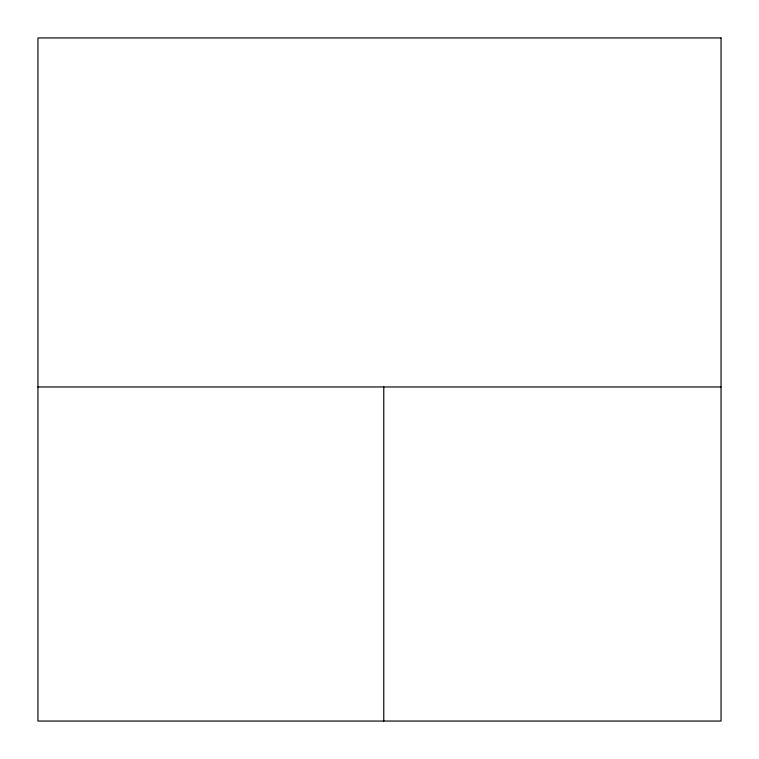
<?xml version="1.0" encoding="UTF-8"?>
<svg xmlns="http://www.w3.org/2000/svg" width="759" height="759" viewBox="0 0 759 759"><rect width="100%" height="100%" fill="white"/><g stroke="black" fill="none" stroke-linecap="round" stroke-linejoin="round"><path stroke-width="1.14" d="M37.95 386.967L721.05 386.967M383.769 386.967L383.769 721.05M721.05 37.95L37.95 37.95L37.95 721.05L721.05 721.05L721.05 37.95"/></g></svg>
